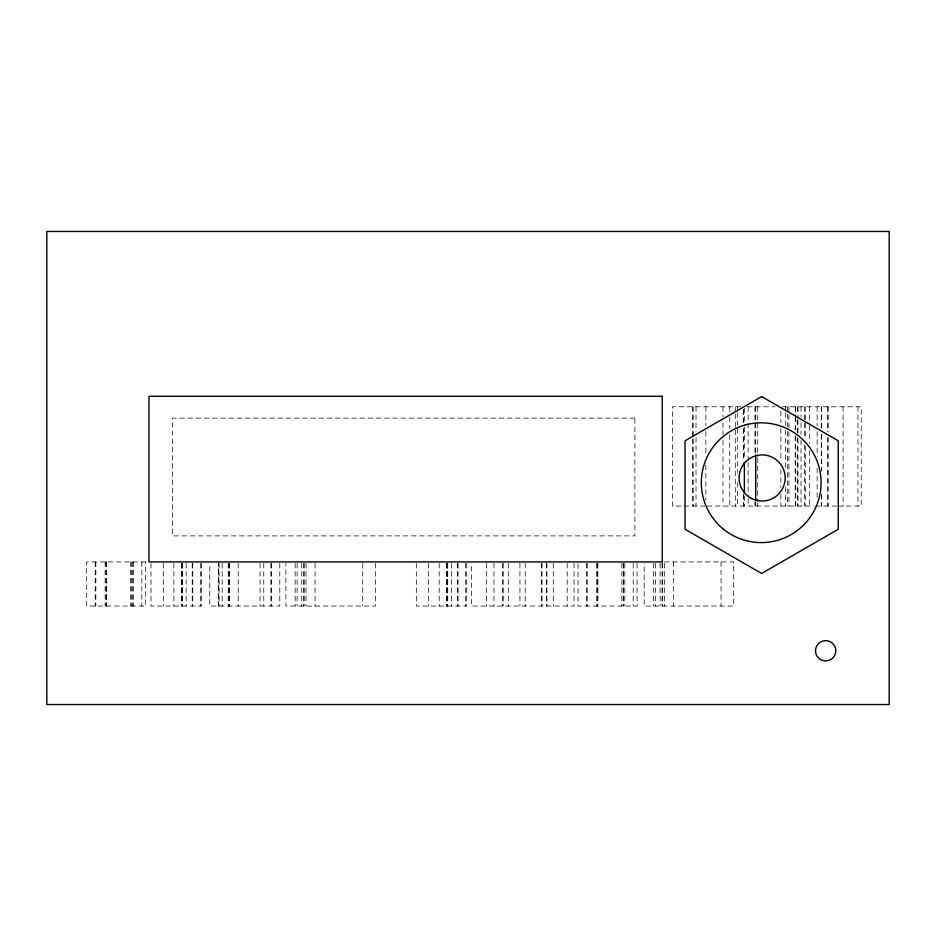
<?xml version="1.0" encoding="UTF-8"?>
<svg xmlns="http://www.w3.org/2000/svg" width="936" height="936" viewBox="0 0 936 936"><rect width="100%" height="100%" fill="white"/><g stroke="black" fill="none" stroke-linecap="round" stroke-linejoin="round"><path stroke-width="0.7" stroke-dasharray="4.68 3.51" d="M741.09 406.786L672.352 406.786L672.352 506.06L683.432 506.06M747.384 406.786L775.16 406.786M782.239 406.786L861.202 406.786L861.202 506.06L837.79 506.06M684.122 506.06L706.013 506.06M707.183 506.06L814.203 506.06M815.63 506.06L836.784 506.06M664.349 561.928L733.707 561.928L733.707 606.06L644.19 606.06L644.19 563.355M857.938 406.786L857.938 506.06M843.079 406.786L843.079 506.06M828.22 406.786L828.22 431.601M828.22 437.44L828.22 506.06M827.459 406.786L827.459 431.601M827.459 437.44L827.459 506.06M821.668 406.786L821.668 428.688M821.668 434.526L821.668 471.019M821.668 494.383L821.668 506.06M821.422 406.786L821.422 428.688M821.422 434.526L821.422 471.019M821.422 494.383L821.422 506.06M817.14 406.786L817.14 425.763M817.14 431.601L817.14 456.429M817.14 468.105L817.14 497.308M809.336 406.786L809.336 424.3M809.336 425.763L809.336 443.278M809.336 450.579L809.336 506.06M805.299 406.786L805.299 438.902M805.299 446.203L805.299 506.06M804.293 406.786L804.293 421.387M804.293 422.838L804.293 437.44M804.293 444.74L804.293 506.06M801.029 406.786L801.029 417M801.029 422.838L801.029 434.526M801.029 440.365L801.029 506.06M797.998 406.786L797.998 418.462M797.998 419.925L797.998 433.064M797.998 438.902L797.998 506.06M797.25 406.786L797.25 414.086M797.25 419.925L797.25 435.977M797.25 437.44L797.25 506.06M795.542 406.786L795.542 415.537M795.542 417L795.542 430.139M795.542 435.977L795.542 506.06M795.237 406.786L795.237 415.537M795.237 417L795.237 430.139M795.237 435.977L795.237 506.06M788.931 406.786L788.931 430.139M788.931 431.601L788.931 506.06M787.679 406.786L787.679 412.624M787.679 414.086L787.679 430.139M787.679 431.601L787.679 506.06M785.667 406.786L785.667 411.161M785.667 412.624L785.667 428.688M785.667 430.139L785.667 469.568M785.667 487.083L785.667 506.06M780.881 411.161L780.881 422.838M780.881 428.688L780.881 460.805M780.881 469.568L780.881 487.083M780.881 494.383L780.881 506.06M757.715 406.786L757.715 456.429M757.715 457.88L757.715 501.684M757.715 503.147L757.715 506.06M755.703 406.786L755.703 453.504M755.703 501.684L755.703 506.06M754.942 406.786L754.942 453.504M754.942 501.684L754.942 506.06M748.145 406.786L748.145 460.805M748.145 462.267L748.145 497.308M748.145 498.759L748.145 506.06M744.366 408.236L744.366 425.763M744.366 427.225L744.366 459.342M744.366 495.846L744.366 506.06M743.617 409.699L743.617 422.838M743.617 428.688L743.617 460.805M743.617 494.383L743.617 506.06M743.36 409.699L743.36 422.838M743.36 428.688L743.36 460.805M743.36 494.383L743.36 506.06M737.311 406.786L737.311 411.161M737.311 412.624L737.311 427.225M737.311 428.688L737.311 472.481M737.311 482.707L737.311 506.06M735.298 406.786L735.298 412.624M735.298 414.086L735.298 428.688M735.298 430.139L735.298 506.06M729.764 406.786L729.764 415.537M729.764 417L729.764 428.688M729.764 434.526L729.764 506.06M722.966 406.786L722.966 417M722.966 422.838L722.966 434.526M722.966 440.365L722.966 506.06M721.048 561.928L721.048 606.06M705.838 406.786L705.838 425.763M705.838 431.601L705.838 453.504M705.838 465.18L705.838 500.222M696.021 406.786L696.021 431.601M696.021 437.44L696.021 506.06M693.248 406.786L693.248 437.44M693.248 438.902L693.248 506.06M692.488 406.786L692.488 437.44M692.488 438.902L692.488 506.06M673.382 561.928L673.382 606.06M664.349 563.355L664.349 606.06M662.536 563.355L662.536 606.06M662.021 563.355L662.021 606.06M660.079 563.355L660.079 606.06M655.434 563.355L655.434 606.06M653.492 563.355L653.492 606.06M637.088 563.355L637.088 606.06L578.062 606.06L578.062 563.355M633.216 563.355L633.216 606.06M624.815 563.355L624.815 606.06M623.528 563.355L623.528 606.06M623.271 563.355L623.271 606.06M621.843 563.355L621.843 606.06M597.823 563.355L597.823 606.06M597.694 563.355L597.694 606.06M597.437 563.355L597.437 606.06M596.524 563.355L596.524 606.06M587.235 563.355L587.235 606.06M586.579 563.355L586.579 606.06M574.049 563.355L574.049 606.06L471.487 606.06L471.487 563.355M567.204 563.355L567.204 606.06M553.258 563.355L553.258 606.06M546.928 563.355L546.928 606.06M546.671 563.355L546.671 606.06M542.014 563.355L542.014 606.06M541.499 563.355L541.499 606.06M525.225 563.355L525.225 606.06M519.925 563.355L519.925 606.06M508.306 563.355L508.306 606.06M503.135 563.355L503.135 606.06M502.749 563.355L502.749 606.06M493.962 563.355L493.962 606.06M486.474 563.355L486.474 606.06M466.713 563.355L466.713 606.06L416.333 606.06L416.333 563.355M465.672 563.355L465.672 606.06M458.055 563.355L458.055 606.06M457.54 563.355L457.54 606.06M451.468 563.355L451.468 606.06M447.724 563.355L447.724 606.06M447.338 563.355L447.338 606.06M447.08 563.355L447.08 606.06M446.952 563.355L446.952 606.06M446.823 563.355L446.823 606.06M439.195 563.355L439.195 606.06M428.606 563.355L428.606 606.06M375.383 563.355L375.383 606.06L285.866 606.06L285.866 563.355M362.723 563.355L362.723 606.06M315.058 563.355L315.058 606.06M306.025 563.355L306.025 606.06M304.212 563.355L304.212 606.06M303.697 563.355L303.697 606.06M301.755 563.355L301.755 606.06M297.11 563.355L297.11 606.06M295.168 563.355L295.168 606.06M279.794 563.355L279.794 606.06L209.781 606.06L209.781 563.355M271.405 563.355L271.405 606.06M270.89 563.355L270.89 606.06M263.776 563.355L263.776 606.06M260.032 563.355L260.032 606.06M238.2 563.355L238.2 606.06M229.554 563.355L229.554 606.06M229.156 563.355L229.156 606.06M228.899 563.355L228.899 606.06M228.255 563.355L228.255 606.06M222.183 563.355L222.183 606.06M219.082 563.355L219.082 606.06M201.392 563.355L201.392 606.06L151.012 606.06L151.012 563.355M200.351 563.355L200.351 606.06M192.734 563.355L192.734 606.06M192.219 563.355L192.219 606.06M186.147 563.355L186.147 606.06M182.403 563.355L182.403 606.06M182.017 563.355L182.017 606.06M181.759 563.355L181.759 606.06M181.502 563.355L181.631 606.06M173.874 563.355L173.874 606.06M163.285 563.355L163.285 606.06M141.839 561.928L141.839 606.06M133.45 561.928L133.45 606.06M132.151 561.928L132.151 606.06M131.894 561.928L131.894 606.06M130.478 561.928L130.478 606.06M106.447 561.928L106.447 606.06M106.318 561.928L106.318 606.06M106.061 561.928L106.061 606.06M105.16 561.928L105.16 606.06M95.858 561.928L95.858 606.06M95.215 561.928L95.215 606.06M634.877 418.099L172.552 418.099L172.552 535.895L634.877 535.895L634.877 418.099M145.712 561.928L86.685 561.928L86.685 606.06L145.712 606.06L145.712 561.928M218.568 606.06L218.568 563.355L218.439 606.06"/><path stroke-width="1.4" d="M755.703 454.966L755.703 500.222M744.366 462.267L744.366 492.921M761.647 396.571L685.047 440.797L685.047 529.25L761.647 573.475L838.246 529.25L838.246 440.797L761.647 396.571M889.2 231.461L46.8 231.461L46.8 704.539L889.2 704.539L889.2 231.461M662.232 396.267L148.976 396.267L148.976 561.928L662.232 561.928L662.232 396.267M723.247 529.004A59.881 59.881 0 0 0 820.31 492.43A59.881 59.881 0 0 0 740.095 426.664A59.881 59.881 0 0 0 723.247 529.004M750.59 497.917A23.049 23.049 0 0 0 785.164 477.968A23.049 23.049 0 0 0 750.59 458.008A23.049 23.049 0 0 0 750.59 497.917M820.568 659.576A10.144 10.144 0 0 0 835.789 650.789A10.144 10.144 0 0 0 820.568 642.002A10.144 10.144 0 0 0 820.568 659.576"/></g></svg>
